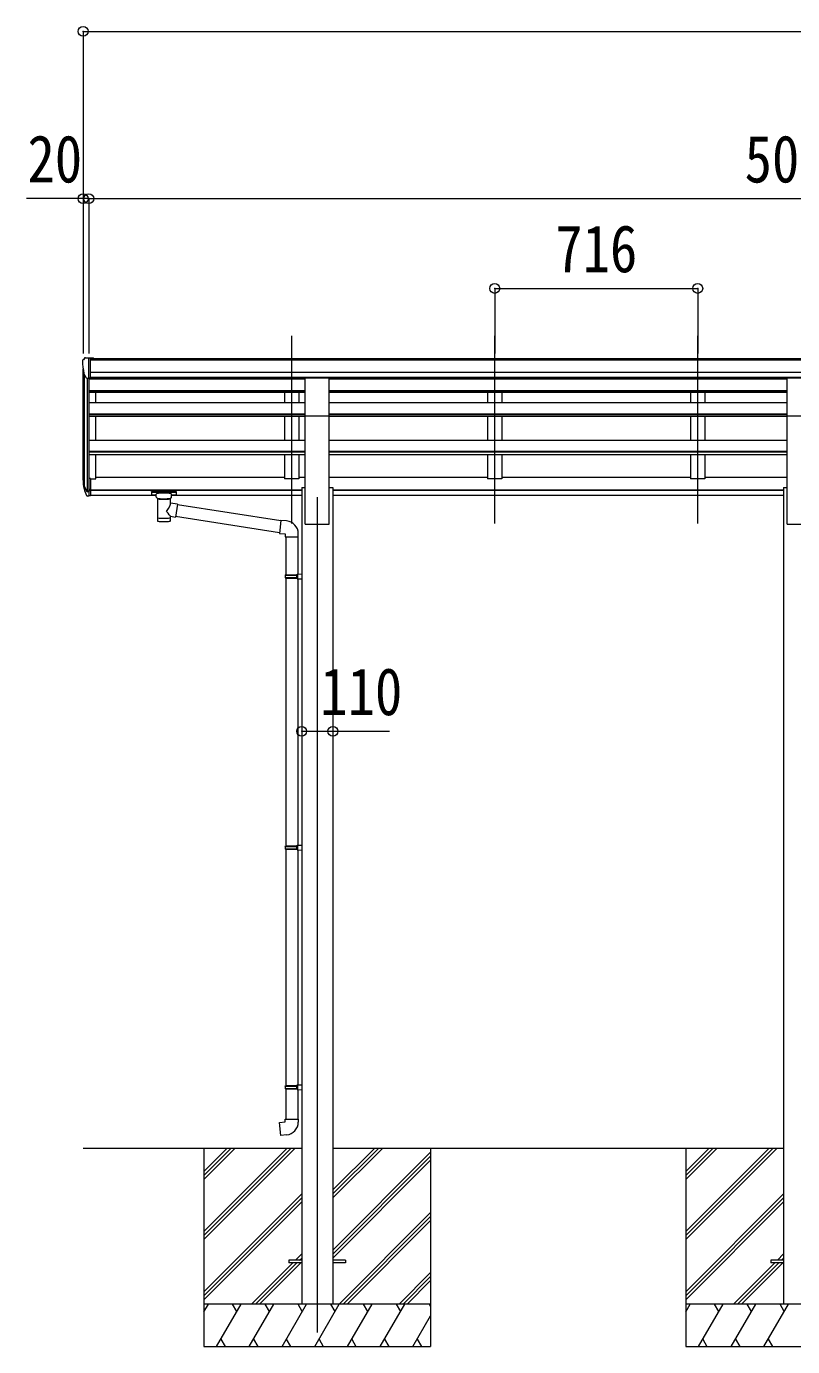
# Model space of a CAD drawing. Units: millimetres at full size, sheet at 1:35. Extents: x -9783 to 9892, y -6828 to 6752.
# Drawn here: x -2835 to -132, y -4148 to 508 of the extents above; entities that cross this region are included whole.
import ezdxf
from ezdxf.enums import TextEntityAlignment as Align

# ---------------------------------------------------------------- set-up
doc = ezdxf.new("R2010")
doc.units = ezdxf.units.MM
doc.header["$LTSCALE"] = 35
doc.header["$PDMODE"] = 32
doc.header["$PDSIZE"] = 35
for name, color, linetype, lineweight in [('0-0_0', 7, 'Continuous', 9), ('0-1_本体', 4, 'Continuous', 9), ('0-2_部品', 7, 'Continuous', 9), ('0-8_PARTS2', 2, 'Continuous', 9), ('0-A_寸法', 6, 'Continuous', 9)]:
    doc.layers.add(name, color=color, linetype=linetype, lineweight=lineweight)
doc.styles.add('ＭＳ ゴシック', font='')
doc.styles.get('ＭＳ ゴシック').set_extended_font_data('MS Gothic')

msp = doc.modelspace()

# ---------------------------------------------------------------- linework, layer by layer
at = {"layer": '0-0_0'}
for p, q in [((-2635.16, -3447.51), (-1864.16, -3447.51)), ((-2209.16, -3447.51), (-2209.16, -4147.51)), ((-2209.16, -3741.68), (-1914.98, -3447.51)), ((-2209.16, -3755.83), (-1900.84, -3447.51)), ((-2209.16, -3769.97), (-1886.7, -3447.51)), ((-2209.16, -3557.84), (-2098.83, -3447.51)), ((-2209.16, -3543.69), (-2112.97, -3447.51)), ((-2209.16, -3529.55), (-2127.12, -3447.51)), ((-1754.16, -3447.51), (-164.16, -3447.51)), ((-1754.16, -3623.34), (-1578.33, -3447.51)), ((-1754.16, -3609.19), (-1592.47, -3447.51)), ((-1754.16, -3595.05), (-1606.62, -3447.51)), ((-1754.16, -3807.18), (-1409.16, -3462.19)), ((-1754.16, -3821.32), (-1409.16, -3476.33)), ((-1754.16, -3835.47), (-1409.16, -3490.47)), ((-1409.16, -3447.51), (-1409.16, -4147.51)), ((-509.16, -3447.51), (-509.16, -4147.51)), ((-509.16, -3741.68), (-214.98, -3447.51)), ((-509.16, -3755.83), (-200.84, -3447.51)), ((-509.16, -3769.97), (-186.7, -3447.51)), ((-509.16, -3557.84), (-398.83, -3447.51)), ((-509.16, -3543.69), (-412.97, -3447.51)), ((-509.16, -3529.55), (-427.12, -3447.51)), ((-2209.16, -3953.81), (-1864.16, -3608.82)), ((-2209.16, -3967.96), (-1864.16, -3622.96)), ((-509.16, -3953.81), (-164.16, -3608.82)), ((-509.16, -3967.96), (-164.16, -3622.96)), ((-2209.16, -3982.1), (-1864.16, -3637.1)), ((-1732.36, -3997.51), (-1409.16, -3674.32)), ((-509.16, -3982.1), (-164.16, -3637.1)), ((-1718.21, -3997.51), (-1409.16, -3688.46)), ((-1704.07, -3997.51), (-1409.16, -3702.6)), ((-2040.72, -3997.51), (-1895.22, -3852.01)), ((-2026.58, -3997.51), (-1881.08, -3852.01)), ((-2012.44, -3997.51), (-1866.94, -3852.01)), ((-1886.22, -3843.01), (-1864.16, -3820.95)), ((-1872.08, -3843.01), (-1864.16, -3835.09)), ((-340.72, -3997.51), (-195.22, -3852.01)), ((-326.58, -3997.51), (-181.08, -3852.01)), ((-312.44, -3997.51), (-166.94, -3852.01)), ((-186.22, -3843.01), (-164.16, -3820.95)), ((-172.08, -3843.01), (-164.16, -3835.09)), ((-1520.22, -3997.51), (-1409.16, -3886.45)), ((-1506.08, -3997.51), (-1409.16, -3900.59)), ((-1491.94, -3997.51), (-1409.16, -3914.73)), ((-1409.16, -3997.51), (-2209.16, -3997.51)), ((-2209.16, -4025.01), (-2193.28, -3997.51)), ((-2164.42, -4147.51), (-2077.82, -3997.51)), ((-2092.82, -4023.49), (-2107.82, -3997.51)), ((-2048.95, -4147.51), (-1962.34, -3997.51)), ((-1977.35, -4023.49), (-1992.35, -3997.51)), ((-1933.48, -4147.51), (-1846.87, -3997.51)), ((-1861.88, -4023.49), (-1876.88, -3997.51)), ((-1818.01, -4147.51), (-1731.4, -3997.51)), ((-1746.41, -4023.49), (-1761.41, -3997.5)), ((-1702.54, -4147.51), (-1615.93, -3997.51)), ((-1630.94, -4023.49), (-1645.94, -3997.51)), ((-1587.07, -4147.51), (-1500.46, -3997.51)), ((-1530.46, -3997.51), (-1515.46, -4023.49)), ((-1415, -3997.51), (-1409.16, -4007.61)), ((290.84, -3997.51), (-509.16, -3997.51)), ((-509.16, -4025.01), (-493.28, -3997.51)), ((-464.42, -4147.51), (-377.82, -3997.51)), ((-392.82, -4023.49), (-407.82, -3997.51)), ((-348.95, -4147.51), (-262.34, -3997.51)), ((-277.35, -4023.49), (-292.35, -3997.51)), ((-233.48, -4147.51), (-146.87, -3997.51)), ((-161.88, -4023.49), (-176.88, -3997.51)), ((-1471.6, -4147.51), (-1409.16, -4039.37)), ((-2149.42, -4121.53), (-2134.42, -4147.51)), ((-2033.95, -4121.53), (-2018.95, -4147.51)), ((-1918.48, -4121.53), (-1903.48, -4147.51)), ((-1803.01, -4121.53), (-1788.01, -4147.51)), ((-1687.54, -4121.53), (-1672.54, -4147.51)), ((-1572.07, -4121.53), (-1557.07, -4147.51)), ((-1456.6, -4121.53), (-1441.6, -4147.51)), ((-449.42, -4121.53), (-434.42, -4147.51)), ((-333.95, -4121.53), (-318.95, -4147.51)), ((-218.48, -4121.53), (-203.48, -4147.51)), ((-2209.16, -4147.51), (-1409.16, -4147.51)), ((-509.16, -4147.51), (290.84, -4147.51))]:
    msp.add_line(p, q, dxfattribs=at)
at = {"layer": '0-1_本体'}
for p, q in [((-2608.66, -662.4), (2390.34, -662.4)), ((-2608.66, -667.76), (2390.34, -667.76)), ((-2635.16, -1088.24), (-2635.16, -699.15)), ((-2630.88, -717.95), (-2630.88, -1112.51)), ((-2621.16, -733.3), (-2621.16, -1130.51)), ((-2615.16, -732.78), (-2615.16, -1086.07)), ((-2615.16, -734.3), (-1851.66, -734.3)), ((-2608.66, -711.27), (2390.34, -711.28)), ((-2608.66, -728.95), (2390.34, -728.95)), ((-1851.66, -731.32), (-2608.66, -731.32)), ((-1924.16, -731.32), (-1924.16, -734.3)), ((-1874.16, -731.32), (-1874.16, -734.3)), ((-1766.66, -731.32), (-151.66, -731.32)), ((-1766.66, -734.3), (-151.66, -734.3)), ((-1208.16, -731.32), (-1208.16, -734.3)), ((-1158.16, -731.32), (-1158.16, -734.3)), ((-492.16, -731.32), (-492.16, -734.3)), ((-442.16, -731.32), (-442.16, -734.3)), ((-2615.16, -776.3), (-1851.66, -776.3)), ((-2615.16, -778), (-1851.66, -778)), ((-2615.16, -781.67), (-1851.66, -781.67)), ((-2590.16, -817.64), (-2590.16, -781.67)), ((-1924.16, -781.67), (-1924.16, -817.64)), ((-1874.16, -781.67), (-1874.16, -817.64)), ((-1766.66, -776.3), (-151.66, -776.3)), ((-1766.66, -778), (-151.66, -778)), ((-1766.66, -781.67), (-151.66, -781.67)), ((-1208.16, -781.67), (-1208.16, -817.64)), ((-1158.16, -781.67), (-1158.16, -817.64)), ((-492.16, -781.67), (-492.16, -817.64)), ((-442.16, -781.67), (-442.16, -817.64)), ((-2615.16, -817.64), (-1851.66, -817.64)), ((-1766.66, -817.64), (-151.66, -817.64)), ((-2615.16, -858.27), (-1851.66, -858.27)), ((-2615.16, -859.94), (-1851.66, -859.94)), ((-2615.16, -866.73), (-1851.66, -866.73)), ((-2590.16, -950.92), (-2590.16, -866.73)), ((-1924.16, -866.73), (-1924.16, -950.92)), ((-1874.16, -866.73), (-1874.16, -950.92)), ((-1851.66, -1247.51), (-1851.66, -865.19)), ((-1766.66, -858.27), (-151.66, -858.27)), ((-1766.66, -859.94), (-151.66, -859.94)), ((-1766.66, -1247.51), (-1766.66, -865.19)), ((-1766.66, -866.73), (-151.66, -866.73)), ((-1208.16, -866.73), (-1208.16, -950.92)), ((-1158.16, -866.73), (-1158.16, -950.92)), ((-492.16, -866.73), (-492.16, -950.92)), ((-442.16, -866.73), (-442.16, -950.92)), ((-151.66, -1247.51), (-151.66, -865.19)), ((-2615.16, -950.92), (-1851.66, -950.92)), ((-1766.66, -950.92), (-151.66, -950.92)), ((-2615.16, -990.06), (-1851.66, -990.06)), ((-2615.16, -991.74), (-1851.66, -991.74)), ((-2615.16, -1001.38), (-1851.66, -1001.38)), ((-2590.16, -1086.9), (-2590.16, -1002.62)), ((-1924.16, -1002.62), (-1924.16, -1086.9)), ((-1766.66, -990.06), (-151.66, -990.06)), ((-1766.66, -991.74), (-151.66, -991.74)), ((-1766.66, -1001.38), (-151.66, -1001.38)), ((-1208.16, -1001.38), (-1208.16, -1086.9)), ((-492.16, -1001.38), (-492.16, -1086.9)), ((-2608.66, -1086.9), (-2590.16, -1086.9)), ((-2590.16, -1081.68), (-1924.16, -1081.68)), ((-1874.16, -1081.68), (-1851.66, -1081.68)), ((-1766.66, -1081.68), (-1208.16, -1081.68)), ((-1158.16, -1081.68), (-492.16, -1081.68)), ((-442.16, -1081.68), (-151.66, -1081.68)), ((-2608.66, -1125.99), (-1864.16, -1125.99)), ((-2608.66, -1127.37), (-1864.16, -1127.37)), ((-2608.66, -1144.54), (-2377.16, -1144.54)), ((-2323.16, -1144.54), (-1864.16, -1144.54)), ((-1864.16, -1117.51), (-1864.16, -3997.51)), ((-1864.16, -1117.51), (-1851.66, -1117.51)), ((-1766.66, -1117.51), (-1754.16, -1117.51)), ((-1754.16, -1117.51), (-1754.16, -3997.51)), ((-1754.16, -1125.99), (-164.16, -1125.99)), ((-1754.16, -1127.37), (-164.16, -1127.37)), ((-1754.16, -1144.54), (-164.16, -1144.54)), ((-164.16, -1117.51), (-164.16, -3997.51)), ((-164.16, -1117.51), (-151.66, -1117.51)), ((-1851.66, -1247.51), (-1766.66, -1247.51)), ((-151.66, -1247.51), (-66.66, -1247.51))]:
    msp.add_line(p, q, dxfattribs=at)
for points in [[(-1874.16, -1002.62), (-1874.16, -1086.9), (-1924.16, -1086.9)], [(-1158.16, -1001.38), (-1158.16, -1086.9), (-1208.16, -1086.9)], [(-442.16, -1001.38), (-442.16, -1086.9), (-492.16, -1086.9)]]:
    msp.add_lwpolyline(points, dxfattribs=at)
at = {"layer": '0-2_部品'}
for p, q in [((-2637.16, -670.17), (-2637.16, -670.8)), ((-2630.25, -661.36), (-2634.32, -667.17)), ((-2627.16, -660.8), (-2629.5, -660.94)), ((-2627.16, -660.8), (-2608.66, -660.8)), ((-2615.16, -733.78), (-2615.16, -660.8)), ((-2608.66, -660.8), (-2598.66, -660.88)), ((-2608.66, -732.78), (-2608.66, -660.8)), ((-2598.66, -662.4), (-2598.66, -660.88)), ((-2622.79, -731.97), (-2632.06, -715.9)), ((-2615.16, -733.78), (-2620.37, -733.46)), ((-2608.66, -732.78), (-2615.16, -732.78)), ((-1851.66, -731.03), (-1766.66, -731.03)), ((-1851.66, -865.19), (-1851.66, -731.03)), ((-1766.66, -865.19), (-1766.66, -731.03)), ((-151.66, -731.03), (-66.66, -731.03)), ((-151.66, -865.19), (-151.66, -731.03)), ((-1851.66, -865.19), (-1766.66, -865.19)), ((-151.66, -865.19), (-66.66, -865.19)), ((-2632.77, -1112.11), (-2622.61, -1131.28)), ((-2621.6, -1130.03), (-2631.35, -1111.62)), ((-2615.16, -1086.07), (-2615.16, -1147.95)), ((-2608.66, -1086.07), (-2615.16, -1086.07)), ((-2608.66, -1086.07), (-2608.66, -1147.14)), ((-2630.19, -1128.97), (-2622.61, -1146.45)), ((-2615.16, -1130.78), (-2620.3, -1130.78)), ((-2615.16, -1132.78), (-2620.01, -1132.78)), ((-2615.16, -1147.95), (-2620.01, -1147.95)), ((-2608.66, -1124.38), (-2615.16, -1124.38)), ((-2608.66, -1129.78), (-2615.16, -1129.78)), ((-2608.66, -1147.14), (-2615.16, -1147.14)), ((-2393.66, -1132.85), (-2393.66, -1143.61)), ((-2393.66, -1133.04), (-2393.66, -1134.58)), ((-2391.66, -1132.18), (-2308.66, -1132.18)), ((-2391.66, -1134.36), (-2308.66, -1134.36)), ((-2391.66, -1144.27), (-2377.16, -1144.27)), ((-2377.16, -1151.08), (-2377.16, -1140.8)), ((-2373.06, -1155.58), (-2373.08, -1235.87)), ((-2327.26, -1173.15), (-2327.26, -1155.57)), ((-2323.16, -1151.08), (-2323.16, -1140.8)), ((-2323.16, -1144.27), (-2308.66, -1144.27)), ((-2306.66, -1132.85), (-2306.66, -1143.61)), ((-2302.04, -1177.06), (-2327.26, -1173.15)), ((-2302.04, -1177.06), (-2309.06, -1222.32)), ((-1938.23, -1235.56), (-2302.35, -1179.07)), ((-2327.25, -1235.87), (-2327.26, -1219.24)), ((-2327.26, -1219.5), (-2309.06, -1222.32)), ((-1941.9, -1277.5), (-2308.79, -1220.58)), ((-1917.24, -1235.69), (-1938.08, -1233.86)), ((-1922.16, -1291.43), (-1876.16, -1291.43)), ((-1920.16, -1291.43), (-1920.16, -1425.43)), ((-1878.16, -1291.43), (-1878.16, -1422.87)), ((-1876.16, -1291.43), (-1876.16, -1280.51)), ((-1922.16, -1427.43), (-1921.16, -1425.43)), ((-1922.16, -1427.43), (-1878.16, -1427.43)), ((-1922.16, -1427.43), (-1922.16, -1435.43)), ((-1922.16, -1435.43), (-1878.16, -1435.43)), ((-1922.16, -1435.43), (-1921.16, -1437.43)), ((-1921.16, -1425.43), (-1878.16, -1425.43)), ((-1921.16, -1437.43), (-1878.16, -1437.43)), ((-1920.16, -1437.43), (-1920.16, -2381.61)), ((-1882.64, -1427.43), (-1883.07, -1425.43)), ((-1880.16, -1422.93), (-1864.16, -1422.45)), ((-1880.16, -1424.93), (-1880.16, -1422.93)), ((-1880.16, -1424.93), (-1878.16, -1424.93)), ((-1880.16, -1439.93), (-1880.16, -1437.93)), ((-1880.16, -1439.93), (-1864.16, -1440.4)), ((-1878.16, -1439.98), (-1878.16, -2379.05)), ((-1864.16, -1422.45), (-1864.16, -1440.4)), ((-1922.16, -2383.61), (-1921.16, -2381.61)), ((-1922.16, -2383.61), (-1878.16, -2383.61)), ((-1922.16, -2383.61), (-1922.16, -2391.61)), ((-1922.16, -2391.61), (-1878.16, -2391.61)), ((-1922.16, -2391.61), (-1921.16, -2393.61)), ((-1921.16, -2381.61), (-1878.16, -2381.61)), ((-1921.16, -2393.61), (-1878.16, -2393.61)), ((-1920.16, -2393.61), (-1920.16, -3226.77)), ((-1882.64, -2383.61), (-1883.07, -2381.61)), ((-1880.16, -2379.11), (-1864.16, -2378.64)), ((-1880.16, -2381.11), (-1880.16, -2379.11)), ((-1880.16, -2381.11), (-1878.16, -2381.11)), ((-1880.16, -2396.11), (-1880.16, -2394.11)), ((-1880.16, -2396.11), (-1864.16, -2396.58)), ((-1878.16, -2396.17), (-1878.16, -3224.21)), ((-1864.16, -2378.64), (-1864.16, -2396.58)), ((-1922.16, -3228.77), (-1921.16, -3226.77)), ((-1922.16, -3228.77), (-1878.16, -3228.77)), ((-1922.16, -3228.77), (-1922.16, -3236.77)), ((-1922.16, -3236.77), (-1878.16, -3236.77)), ((-1922.16, -3236.77), (-1921.16, -3238.77)), ((-1921.16, -3226.77), (-1878.16, -3226.77)), ((-1921.16, -3238.77), (-1878.16, -3238.77)), ((-1920.16, -3238.77), (-1920.16, -3344.91)), ((-1882.64, -3228.77), (-1883.07, -3226.77)), ((-1880.16, -3224.27), (-1864.16, -3223.8)), ((-1880.16, -3226.27), (-1880.16, -3224.27)), ((-1880.16, -3226.27), (-1878.16, -3226.27)), ((-1880.16, -3241.27), (-1880.16, -3239.27)), ((-1880.16, -3241.27), (-1864.16, -3241.74)), ((-1878.16, -3241.33), (-1878.16, -3344.91)), ((-1864.16, -3223.8), (-1864.16, -3241.74)), ((-1922.16, -3344.91), (-1876.16, -3344.91)), ((-1922.16, -3354.91), (-1922.16, -3344.91)), ((-1876.16, -3344.91), (-1876.16, -3355.83))]:
    msp.add_line(p, q, dxfattribs=at)
at = {"layer": '0-2_部品', "color": 4}
for p, q in [((-1909.16, -3843.01), (-1909.16, -3852.01)), ((-1864.16, -3843.01), (-1909.16, -3843.01)), ((-1864.16, -3852.01), (-1909.16, -3852.01)), ((-1709.16, -3843.01), (-1754.16, -3843.01)), ((-1709.16, -3852.01), (-1754.16, -3852.01)), ((-1709.16, -3843.01), (-1709.16, -3852.01)), ((-209.16, -3843.01), (-209.16, -3852.01)), ((-164.16, -3843.01), (-209.16, -3843.01)), ((-164.16, -3852.01), (-209.16, -3852.01))]:
    msp.add_line(p, q, dxfattribs=at)
at = {"layer": '0-2_部品'}
for points in [[(-2393.66, -1132.85), (-2393.63, -1132.65), (-2393.54, -1132.51), (-2393.45, -1132.42), (-2393.34, -1132.36), (-2393.22, -1132.31), (-2392.93, -1132.25), (-2392.44, -1132.21), (-2391.9, -1132.19), (-2391.66, -1132.18)], [(-2393.66, -1143.61), (-2393.63, -1143.8), (-2393.54, -1143.94), (-2393.45, -1144.03), (-2393.34, -1144.09), (-2393.22, -1144.14), (-2392.93, -1144.2), (-2392.44, -1144.25), (-2391.9, -1144.27), (-2391.66, -1144.27)], [(-2377.12, -1151.02), (-2377.15, -1151.38), (-2376.9, -1152.34), (-2376.38, -1153.22), (-2375.58, -1154.06), (-2374.46, -1154.86), (-2373.06, -1155.58)], [(-2327.26, -1155.57), (-2327.03, -1155.47), (-2325.68, -1154.74), (-2324.56, -1153.89), (-2323.81, -1153.03), (-2323.34, -1152.13), (-2323.17, -1151.24)], [(-2308.66, -1132.18), (-2308.31, -1132.19), (-2307.78, -1132.21), (-2307.33, -1132.26), (-2307.03, -1132.34), (-2306.86, -1132.44), (-2306.74, -1132.58), (-2306.67, -1132.76), (-2306.66, -1132.85)], [(-2308.66, -1144.27), (-2308.31, -1144.27), (-2307.78, -1144.24), (-2307.33, -1144.19), (-2307.03, -1144.11), (-2306.86, -1144.01), (-2306.74, -1143.88), (-2306.67, -1143.7), (-2306.66, -1143.61)], [(-1938.08, -1233.86), (-1942.09, -1279.69), (-1922.16, -1281.43), (-1922.16, -1291.43)], [(-1882.64, -1427.43), (-1882.64, -1435.43), (-1883.07, -1437.43)], [(-1880.16, -1437.93), (-1878.16, -1437.93), (-1878.16, -1424.93)], [(-1882.64, -2383.61), (-1882.64, -2391.61), (-1883.07, -2393.61)], [(-1880.16, -2394.11), (-1878.16, -2394.11), (-1878.16, -2381.11)], [(-1882.64, -3228.77), (-1882.64, -3236.77), (-1883.07, -3238.77)], [(-1880.16, -3239.27), (-1878.16, -3239.27), (-1878.16, -3226.27)], [(-1917.24, -3400.66), (-1938.08, -3402.48), (-1942.09, -3356.65), (-1922.16, -3354.91)]]:
    msp.add_lwpolyline(points, dxfattribs=at)
for centre, radius, start, end in [((-2634.16, -670.17), 3, 93, 180), ((-2435.16, -670.8), 202, 180, 192.90261), ((-2629.44, -661.94), 1, 93.5, 145), ((-2620.19, -730.47), 3, 210, 266.5), ((-2546.5, -1089.94), 89.07, 174.49576, 194.41188), ((-2547.22, -1085.66), 88.05, 177.22392, 197.21071), ((-2501.95, -1092.89), 133.22, 183.27987, 195.71302), ((-2620.01, -1129.78), 3, 210, 270), ((-2620.01, -1144.95), 3, 210, 270), ((-2620.3, -1129.28), 1.5, 210, 270), ((-1921.16, -1280.51), 45, 0, 85), ((-1921.16, -3355.83), 45, 275, 0)]:
    msp.add_arc(centre, radius, start, end, dxfattribs=at)
for centre, major_axis, ratio, start_param, end_param in [((-2391.66, -1134.58), (2, 0), 0.109601, 1.5707963, 3.1415927), ((-2350.16, -1140.8), (27, 0), 0.122176, 6.2831853, 9.424778), ((-2350.15, -1156.03), (-22.91, 0.42), 0.072511, 0.0008029, 1.5715993), ((-2350.15, -1157.66), (-22.91, 0.42), 0.072511, 0.0008029, 1.5715993), ((-2350.18, -1156.03), (22.92, 0.42), 0.07247, 4.71158, 6.2823764), ((-2350.18, -1157.66), (22.92, 0.42), 0.07247, 4.71158, 6.2823764), ((-2339.16, -1151.08), (16, 0), 0.361356, 6.2636979, 6.2831853), ((-2308.66, -1134.58), (2, 0), 0.109601, 0, 1.5707963), ((-2350.16, -1199.69), (-22.81, -26.62), 0.234429, 1.6855472, 3.1268519), ((-2347.61, -1197.05), (20.32, -22.25), 0.045535, 0.0389954, 1.3075346), ((-2350.16, -1235.87), (22.92, 0), 0.101955, 3.1415499, 6.2833984), ((-2350.16, -1223.43), (22.91, 0), 0.122865, 3.1415927, 6.2831853)]:
    msp.add_ellipse(centre, major_axis=major_axis, ratio=ratio, start_param=start_param, end_param=end_param, dxfattribs=at)
at = {"layer": '0-8_PARTS2'}
for p, q in [((-1899.16, -1245.16), (-1899.16, -582.64)), ((-1183.16, -1245.16), (-1183.16, -582.64)), ((-467.16, -1245.16), (-467.16, -582.64)), ((-1809.16, -1151.37), (-1809.16, -4097.51))]:
    msp.add_line(p, q, dxfattribs=at)
at = {"layer": '0-A_寸法'}
for p, q in [((-2635.16, 490.78), (-2635.16, -99.15)), ((-2635.16, 490.78), (7428.84, 490.78)), ((-2635.16, -99.15), (-2835.16, -99.15)), ((-2635.16, -99.15), (-2635.16, -644.77)), ((-2615.16, -99.15), (-2635.16, -99.15)), ((-2615.16, -99.15), (-2615.16, -644.77)), ((-2615.16, -99.15), (2396.84, -99.15)), ((-2615.16, -99.15), (-2615.16, -644.77)), ((-1183.16, -415.77), (-1183.16, -644.77)), ((-1183.16, -415.77), (-467.16, -415.77)), ((-467.16, -415.77), (-467.16, -644.77)), ((-1864.16, -1977.69), (-1754.16, -1977.69)), ((-1754.16, -1977.69), (-1554.16, -1977.69))]:
    msp.add_line(p, q, dxfattribs=at)
for p in [(-2635.16, 490.78), (-2635.16, -99.15), (-2615.16, -99.15), (-1183.16, -415.77), (-467.16, -415.77), (-1864.16, -1977.69), (-1754.16, -1977.69)]:
    msp.add_point(p, dxfattribs=at)

# ---------------------------------------------------------------- texts
at = {"layer": '0-A_寸法', "color": 7, "style": 'ＭＳ ゴシック', "width": 0.85}
for s, p in [('20', (-2831.41, -92.15)), ('5012', (-301.66, -92.15)), ('716', (-969.54, -408.77)), ('110', (-1798.54, -1970.69))]:
    msp.add_text(s, height=166.8, dxfattribs=at).set_placement(p, align=Align.BOTTOM_LEFT)

doc.saveas('drawing.dxf')
